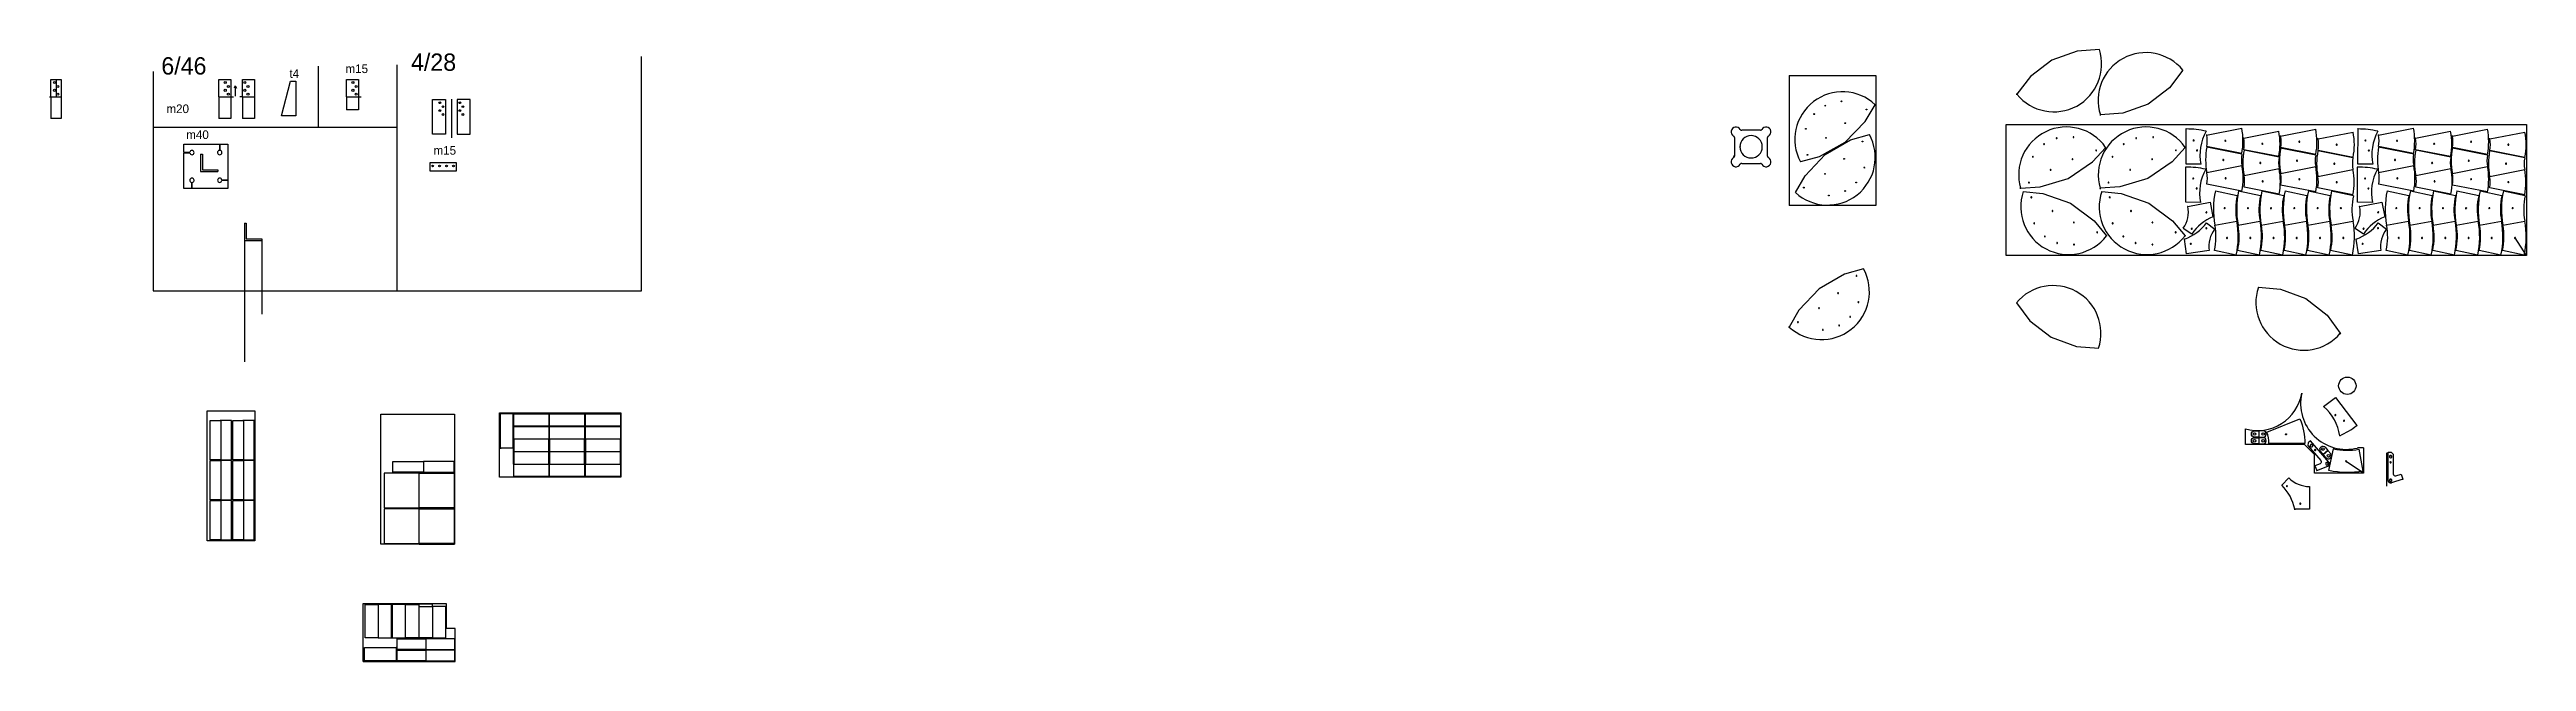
# Model space of a CAD drawing. Extents: x -1078 to 27477, y -5337 to 1725.
import ezdxf

# ---------------------------------------------------------------- set-up
doc = ezdxf.new("R2010")
doc.units = 0
doc.layers.get('0').update_dxf_attribs({"linetype": 'CONTINUOUS'})

msp = doc.modelspace()

# ---------------------------------------------------------------- linework, layer by layer
for p, q in [((22554, 1725), (22297, 1706)), ((118, 1472), (118, -1061)), ((2020, 1534), (2020, 830)), ((2929, -1061), (2929, 1549)), ((5748, -1061), (5748, 1644)), ((22004, 1602), (21758, 1413)), ((22297, 1706), (22004, 1602)), ((23516, 1487), (23360, 1282)), ((-1062, 1379), (-942, 1379)), ((-1062, 1179), (-1062, 1379)), ((-1062, 1179), (-1062, 929)), ((-1002, 1379), (-1002, 1179)), ((-942, 1379), (-942, 929)), ((873, 1379), (1013, 1379)), ((873, 1179), (873, 1379)), ((873, 1179), (873, 929)), ((1013, 1379), (1013, 929)), ((1145, 1379), (1285, 1379)), ((1145, 1179), (1145, 1379)), ((1145, 1179), (1145, 929)), ((1285, 1379), (1285, 929)), ((1595, 961), (1700, 1361)), ((1700, 1361), (1760, 1361)), ((1760, 1361), (1760, 961)), ((2345, 1379), (2485, 1379)), ((2345, 1179), (2345, 1379)), ((2345, 1179), (2345, 1029)), ((2485, 1379), (2485, 1029)), ((3338, 1148), (3488, 1148)), ((3338, 748), (3338, 1148)), ((3488, 1148), (3488, 748)), ((3555, 1151), (3555, 706)), ((3772, 1148), (3622, 1148)), ((3622, 1148), (3622, 748)), ((3772, 748), (3772, 1148)), ((18976, 1426), (19976, 1426)), ((18976, 1426), (18976, -74)), ((19976, 1426), (19976, -74)), ((21602, 1208), (21595, 1209)), ((21600, 1202), (21602, 1208)), ((21758, 1413), (21602, 1208)), ((23360, 1282), (23114, 1093)), ((-942, 929), (-1062, 929)), ((1013, 929), (873, 929)), ((1285, 929), (1145, 929)), ((1760, 961), (1595, 961)), ((2485, 1029), (2345, 1029)), ((19619, 651), (19855, 895)), ((19855, 895), (19968, 1088)), ((22559, 972), (22565, 970)), ((22565, 970), (22562, 964)), ((22822, 989), (22565, 970)), ((23114, 1093), (22822, 989)), ((118, 830), (2929, 830)), ((469, 631), (881, 631)), ((469, 539), (469, 631)), ((881, 631), (881, 561)), ((887, 631), (887, 561)), ((887, 631), (979, 631)), ((979, 631), (979, 219)), ((3488, 748), (3338, 748)), ((3622, 748), (3772, 748)), ((18347, 710), (18347, 494)), ((18418, 605), (18409, 602)), ((18409, 602), (18418, 598)), ((18645, 793), (18430, 793)), ((18729, 494), (18729, 710)), ((19619, 651), (19323, 487)), ((19392, 515), (19686, 683)), ((19686, 683), (19902, 745)), ((21921, 632), (21916, 632)), ((21917, 634), (21921, 632)), ((22065, 701), (22060, 701)), ((22061, 704), (22065, 701)), ((22260, 712), (22255, 711)), ((22256, 714), (22260, 712)), ((22474, 429), (22626, 596)), ((22839, 632), (22834, 632)), ((22835, 634), (22839, 632)), ((22983, 701), (22978, 701)), ((22979, 704), (22983, 701)), ((23178, 712), (23173, 711)), ((23174, 714), (23178, 712)), ((23544, 596), (23392, 429)), ((23554, 808), (23549, 808)), ((23554, 813), (23554, 808)), ((23554, 401), (23554, 808)), ((23640, 675), (23645, 671)), ((23645, 671), (23641, 672)), ((23790, 738), (23784, 738)), ((23790, 738), (24194, 818)), ((23790, 743), (23790, 738)), ((24194, 525), (23790, 605)), ((24197, 518), (23792, 598)), ((24005, 671), (24000, 675)), ((24000, 675), (24002, 671)), ((24217, 702), (24211, 702)), ((24217, 702), (24621, 783)), ((24217, 707), (24217, 702)), ((24432, 636), (24427, 639)), ((24427, 639), (24430, 635)), ((24643, 726), (24637, 726)), ((24643, 726), (25048, 807)), ((24643, 731), (24643, 726)), ((25048, 513), (24643, 594)), ((25047, 507), (24643, 588)), ((24859, 660), (24854, 663)), ((24854, 663), (24856, 660)), ((25074, 693), (25068, 693)), ((25074, 693), (25478, 773)), ((25074, 698), (25074, 693)), ((25289, 626), (25284, 630)), ((25284, 630), (25286, 626)), ((25535, 808), (25530, 808)), ((25534, 401), (25535, 808)), ((25535, 813), (25535, 808)), ((25621, 675), (25625, 671)), ((25625, 671), (25621, 672)), ((25770, 738), (25764, 738)), ((25770, 738), (26175, 818)), ((25770, 743), (25770, 738)), ((26175, 525), (25770, 605)), ((26177, 518), (25773, 598)), ((25985, 671), (25980, 675)), ((25980, 675), (25983, 671)), ((26197, 702), (26191, 702)), ((26197, 702), (26602, 783)), ((26197, 707), (26197, 702)), ((26413, 636), (26408, 639)), ((26408, 639), (26410, 635)), ((26624, 726), (26618, 726)), ((27028, 507), (26623, 588)), ((26624, 726), (27028, 807)), ((26624, 731), (26624, 726)), ((27028, 513), (26624, 594)), ((26839, 660), (26834, 663)), ((26834, 663), (26836, 660)), ((27054, 693), (27048, 693)), ((27054, 693), (27458, 773)), ((27054, 698), (27054, 693)), ((27269, 626), (27264, 630)), ((27264, 630), (27266, 626)), ((469, 539), (539, 539)), ((469, 121), (469, 533)), ((469, 533), (539, 533)), ((664, 516), (664, 316)), ((664, 516), (684, 516)), ((664, 316), (864, 316)), ((684, 516), (684, 336)), ((684, 336), (864, 336)), ((864, 336), (864, 316)), ((3309, 421), (3609, 421)), ((3309, 321), (3309, 421)), ((3609, 321), (3309, 321)), ((3609, 421), (3609, 321)), ((18347, 494), (18334, 496)), ((18335, 490), (18347, 494)), ((18430, 411), (18645, 411)), ((19323, 487), (19107, 428)), ((19160, 269), (19392, 515)), ((21791, 487), (21786, 487)), ((21787, 489), (21791, 487)), ((21996, 336), (21992, 336)), ((21993, 338), (21996, 336)), ((22194, 238), (22474, 429)), ((22249, 457), (22244, 457)), ((22245, 459), (22249, 457)), ((22517, 562), (22521, 560)), ((22521, 560), (22517, 560)), ((22709, 487), (22704, 487)), ((22705, 489), (22709, 487)), ((22914, 336), (22910, 336)), ((22911, 338), (22914, 336)), ((23392, 429), (23112, 238)), ((23167, 457), (23162, 457)), ((23163, 459), (23167, 457)), ((23435, 562), (23439, 560)), ((23439, 560), (23435, 560)), ((23550, 369), (23545, 369)), ((23549, -38), (23550, 369)), ((23550, 374), (23550, 369)), ((23725, 401), (23554, 401)), ((23679, 561), (23684, 557)), ((23684, 557), (23680, 558)), ((23792, 305), (23786, 305)), ((23792, 305), (24197, 385)), ((23982, 451), (23987, 448)), ((23987, 448), (23984, 452)), ((24203, 385), (24197, 385)), ((24622, 489), (24217, 569)), ((24625, 483), (24221, 563)), ((24221, 270), (24626, 350)), ((24410, 416), (24415, 413)), ((24415, 413), (24413, 417)), ((24632, 350), (24626, 350)), ((24643, 294), (24637, 294)), ((24643, 294), (25048, 375)), ((24832, 441), (24837, 438)), ((24837, 438), (24835, 441)), ((25054, 375), (25048, 375)), ((25477, 474), (25072, 554)), ((25072, 261), (25477, 341)), ((25478, 480), (25074, 560)), ((25261, 407), (25266, 404)), ((25266, 404), (25264, 408)), ((25483, 341), (25477, 341)), ((25530, 369), (25525, 369)), ((25530, 374), (25530, 369)), ((25530, -38), (25530, 369)), ((25706, 401), (25534, 401)), ((25660, 561), (25664, 557)), ((25664, 557), (25660, 558)), ((25773, 305), (25767, 305)), ((25773, 305), (26177, 385)), ((25962, 451), (25967, 448)), ((25967, 448), (25965, 452)), ((26183, 385), (26177, 385)), ((26602, 489), (26197, 569)), ((26606, 483), (26201, 563)), ((26201, 270), (26606, 350)), ((26390, 416), (26395, 413)), ((26395, 413), (26393, 417)), ((26612, 350), (26606, 350)), ((26623, 294), (26617, 294)), ((26623, 294), (27028, 375)), ((26812, 441), (26817, 438)), ((26817, 438), (26815, 441)), ((27034, 375), (27028, 375)), ((27457, 474), (27052, 554)), ((27053, 261), (27457, 341)), ((27458, 480), (27054, 560)), ((27242, 407), (27247, 404)), ((27247, 404), (27244, 408)), ((27463, 341), (27457, 341)), ((561, 121), (469, 121)), ((561, 121), (561, 191)), ((567, 121), (567, 191)), ((979, 121), (567, 121)), ((979, 219), (909, 219)), ((979, 213), (909, 213)), ((979, 213), (979, 121)), ((19049, 74), (19160, 269)), ((21645, 125), (21637, 125)), ((21645, 125), (21870, 139)), ((21645, 117), (21645, 125)), ((21676, 87), (21900, 64)), ((21742, 190), (21746, 188)), ((21746, 188), (21742, 187)), ((21768, 19), (21767, 24)), ((21767, 24), (21770, 20)), ((21870, 139), (22194, 238)), ((21900, 64), (22220, -50)), ((22553, 127), (22563, 125)), ((22563, 125), (22561, 115)), ((22788, 139), (22563, 125)), ((22581, 87), (22805, 64)), ((22660, 190), (22664, 188)), ((22664, 188), (22660, 187)), ((22672, 19), (22672, 24)), ((22672, 24), (22675, 20)), ((23112, 238), (22788, 139)), ((22805, 64), (23125, -50)), ((23636, 236), (23640, 232)), ((23640, 232), (23636, 233)), ((23675, 122), (23679, 118)), ((23679, 118), (23676, 119)), ((24197, 92), (23793, 172)), ((24142, 38), (23891, 92)), ((24008, 238), (24003, 242)), ((24003, 242), (24005, 238)), ((24410, 38), (24159, 92)), ((24221, 270), (24215, 270)), ((24626, 57), (24221, 137)), ((24678, 38), (24427, 92)), ((24436, 203), (24431, 207)), ((24431, 207), (24434, 203)), ((25048, 81), (24643, 161)), ((24946, 38), (24695, 92)), ((24858, 228), (24853, 231)), ((24853, 231), (24856, 227)), ((25214, 38), (24963, 92)), ((25072, 261), (25066, 261)), ((25477, 48), (25072, 128)), ((25482, 38), (25231, 92)), ((25288, 194), (25283, 198)), ((25283, 198), (25285, 194)), ((25616, 236), (25620, 232)), ((25620, 232), (25616, 233)), ((25655, 122), (25659, 118)), ((25659, 118), (25656, 119)), ((26177, 92), (25773, 172)), ((26122, 38), (25871, 92)), ((25988, 238), (25983, 242)), ((25983, 242), (25985, 238)), ((26390, 38), (26139, 92)), ((26201, 270), (26195, 270)), ((26606, 57), (26201, 137)), ((26658, 38), (26407, 92)), ((26417, 203), (26412, 207)), ((26412, 207), (26414, 203)), ((27028, 81), (26623, 161)), ((26926, 38), (26675, 92)), ((26839, 228), (26834, 231)), ((26834, 231), (26836, 227)), ((27194, 38), (26943, 92)), ((27053, 261), (27047, 261)), ((27457, 48), (27053, 128)), ((27462, 38), (27211, 92)), ((27268, 194), (27263, 198)), ((27263, 198), (27265, 194)), ((1170, -278), (1170, -478)), ((1170, -278), (1190, -278)), ((1190, -278), (1190, -458)), ((19976, -74), (18976, -74)), ((21800, -281), (21800, -277)), ((21800, -277), (21802, -280)), ((22012, -139), (22011, -135)), ((22011, -135), (22014, -139)), ((22220, -50), (22492, -252)), ((22259, -271), (22258, -266)), ((22258, -266), (22261, -270)), ((22492, -252), (22636, -425)), ((22705, -281), (22705, -277)), ((22705, -277), (22707, -280)), ((22917, -139), (22916, -135)), ((22916, -135), (22919, -139)), ((23125, -50), (23397, -252)), ((23163, -271), (23163, -266)), ((23163, -266), (23166, -270)), ((23397, -252), (23541, -425)), ((23721, -39), (23549, -38)), ((23573, -86), (23568, -87)), ((23572, -81), (23573, -86)), ((23573, -86), (23831, -37)), ((23788, -154), (23785, -159)), ((23785, -159), (23785, -155)), ((23789, -276), (23883, -347)), ((23831, -37), (23863, -205)), ((23884, -301), (24137, -254)), ((23997, -106), (24002, -103)), ((24002, -103), (23999, -106)), ((24142, -254), (24137, -254)), ((24152, -301), (24405, -254)), ((24265, -106), (24270, -103)), ((24270, -103), (24267, -106)), ((24410, -254), (24405, -254)), ((24420, -301), (24673, -254)), ((24533, -106), (24538, -103)), ((24538, -103), (24535, -106)), ((24678, -254), (24673, -254)), ((24688, -301), (24941, -254)), ((24801, -106), (24806, -103)), ((24806, -103), (24803, -106)), ((24946, -254), (24941, -254)), ((24956, -301), (25209, -254)), ((25069, -106), (25074, -103)), ((25074, -103), (25071, -106)), ((25214, -254), (25209, -254)), ((25224, -301), (25477, -254)), ((25337, -106), (25342, -103)), ((25342, -103), (25339, -106)), ((25482, -254), (25477, -254)), ((25701, -39), (25530, -38)), ((25553, -86), (25548, -87)), ((25552, -81), (25553, -86)), ((25553, -86), (25811, -37)), ((25768, -154), (25765, -159)), ((25765, -159), (25765, -155)), ((25769, -276), (25863, -347)), ((25811, -37), (25843, -205)), ((25864, -301), (26118, -254)), ((25977, -106), (25982, -103)), ((25982, -103), (25980, -106)), ((26123, -254), (26118, -254)), ((26132, -301), (26386, -254)), ((26245, -106), (26250, -103)), ((26250, -103), (26248, -106)), ((26391, -254), (26386, -254)), ((26400, -301), (26654, -254)), ((26513, -106), (26518, -103)), ((26518, -103), (26516, -106)), ((26659, -254), (26654, -254)), ((26668, -301), (26922, -254)), ((26781, -106), (26786, -103)), ((26786, -103), (26784, -106)), ((26927, -254), (26922, -254)), ((26936, -301), (27190, -254)), ((27049, -106), (27054, -103)), ((27054, -103), (27052, -106)), ((27195, -254), (27190, -254)), ((27204, -301), (27458, -254)), ((27317, -106), (27322, -103)), ((27322, -103), (27320, -106)), ((27463, -254), (27458, -254)), ((1170, -478), (1370, -478)), ((1170, -478), (1170, -1878)), ((1190, -458), (1370, -458)), ((1370, -458), (1370, -478)), ((1370, -478), (1370, -1328)), ((21924, -432), (21923, -428)), ((21923, -428), (21926, -431)), ((22065, -507), (22064, -503)), ((22064, -503), (22067, -507)), ((22259, -526), (22259, -521)), ((22259, -521), (22261, -525)), ((22527, -384), (22526, -381)), ((22526, -381), (22529, -384)), ((22636, -425), (22645, -421)), ((22640, -434), (22636, -425)), ((22829, -432), (22828, -428)), ((22828, -428), (22831, -431)), ((22970, -507), (22969, -503)), ((22969, -503), (22972, -507)), ((23163, -526), (23163, -521)), ((23163, -521), (23166, -525)), ((23431, -384), (23431, -381)), ((23431, -381), (23434, -384)), ((23618, -404), (23521, -339)), ((23535, -463), (23530, -464)), ((23534, -458), (23535, -463)), ((23558, -632), (23535, -463)), ((23541, -425), (23550, -421)), ((23545, -434), (23541, -425)), ((23607, -518), (23611, -513)), ((23611, -513), (23610, -517)), ((23619, -343), (23615, -348)), ((23615, -348), (23616, -345)), ((23786, -337), (23789, -332)), ((23789, -332), (23789, -336)), ((23884, -301), (23879, -301)), ((24020, -452), (24022, -448)), ((24025, -449), (24020, -452)), ((24152, -301), (24147, -301)), ((24288, -452), (24290, -448)), ((24293, -449), (24288, -452)), ((24420, -301), (24415, -301)), ((24556, -452), (24558, -448)), ((24561, -449), (24556, -452)), ((24688, -301), (24683, -301)), ((24824, -452), (24826, -448)), ((24829, -449), (24824, -452)), ((24956, -301), (24951, -301)), ((25092, -452), (25094, -448)), ((25097, -449), (25092, -452)), ((25224, -301), (25219, -301)), ((25360, -452), (25362, -448)), ((25365, -449), (25360, -452)), ((25598, -404), (25501, -339)), ((25515, -463), (25510, -464)), ((25514, -458), (25515, -463)), ((25539, -632), (25515, -463)), ((25587, -518), (25591, -513)), ((25591, -513), (25590, -517)), ((25599, -343), (25595, -348)), ((25595, -348), (25596, -345)), ((25766, -337), (25769, -332)), ((25769, -332), (25769, -336)), ((25864, -301), (25859, -301)), ((26000, -452), (26003, -448)), ((26005, -449), (26000, -452)), ((26132, -301), (26127, -301)), ((26268, -452), (26271, -448)), ((26273, -449), (26268, -452)), ((26400, -301), (26395, -301)), ((26536, -452), (26539, -448)), ((26541, -449), (26536, -452)), ((26668, -301), (26663, -301)), ((26804, -452), (26807, -448)), ((26809, -449), (26804, -452)), ((26936, -301), (26931, -301)), ((27072, -452), (27075, -448)), ((27077, -449), (27072, -452)), ((27204, -301), (27199, -301)), ((27340, -452), (27343, -448)), ((27345, -449), (27340, -452)), ((27477, -651), (27345, -449)), ((19833, -805), (19617, -867)), ((23818, -596), (23558, -632)), ((24131, -647), (23879, -593)), ((24399, -647), (24147, -593)), ((24667, -647), (24415, -593)), ((24935, -647), (24683, -593)), ((25203, -647), (24951, -593)), ((25471, -647), (25219, -593)), ((25799, -596), (25539, -632)), ((26111, -647), (25860, -593)), ((26379, -647), (26128, -593)), ((26647, -647), (26396, -593)), ((26915, -647), (26664, -593)), ((27183, -647), (26932, -593)), ((27451, -647), (27200, -593)), ((118, -1061), (2929, -1061)), ((2929, -1061), (5748, -1061)), ((19322, -1035), (19090, -1282)), ((19617, -867), (19322, -1035)), ((19536, -1087), (19541, -1086)), ((19536, -1087), (19540, -1088)), ((19749, -888), (19753, -886)), ((19749, -888), (19752, -889)), ((24386, -1019), (24643, -1042)), ((24643, -1042), (24934, -1150)), ((19090, -1282), (18978, -1478)), ((19073, -1420), (19077, -1419)), ((19073, -1420), (19077, -1421)), ((19316, -1260), (19321, -1259)), ((19316, -1260), (19320, -1261)), ((19675, -1360), (19679, -1359)), ((19675, -1360), (19679, -1361)), ((19770, -1189), (19774, -1188)), ((19770, -1189), (19774, -1191)), ((21597, -1198), (21752, -1405)), ((21752, -1405), (21997, -1595)), ((24934, -1150), (25178, -1342)), ((25178, -1342), (25331, -1550)), ((18978, -1478), (18968, -1478)), ((18978, -1478), (18978, -1488)), ((19361, -1511), (19365, -1510)), ((19361, -1511), (19365, -1513)), ((19549, -1459), (19553, -1457)), ((19549, -1459), (19553, -1460)), ((21997, -1595), (22289, -1701)), ((22289, -1701), (22546, -1721)), ((25331, -1550), (25338, -1549)), ((25337, -1558), (25331, -1550)), ((773, -3008), (773, -2555)), ((773, -2555), (896, -2555)), ((896, -2555), (896, -2550)), ((1019, -2555), (896, -2555)), ((896, -2555), (896, -3008)), ((1019, -3008), (1019, -2555)), ((1034, -3008), (1034, -2555)), ((1034, -2555), (1157, -2555)), ((1157, -2555), (1157, -2550)), ((1280, -2555), (1157, -2555)), ((1157, -2555), (1157, -3008)), ((1280, -3008), (1280, -2555)), ((4110, -2468), (5510, -2468)), ((4110, -3208), (4110, -2468)), ((4121, -2877), (4121, -2474)), ((4121, -2474), (4264, -2474)), ((4264, -2474), (4264, -2877)), ((4274, -2479), (4269, -2479)), ((4274, -2474), (4274, -2479)), ((4274, -2479), (4677, -2479)), ((4274, -2622), (4274, -2479)), ((4677, -2479), (4677, -2622)), ((4687, -2479), (4682, -2479)), ((4687, -2474), (4687, -2479)), ((4687, -2479), (5090, -2479)), ((4687, -2622), (4687, -2479)), ((5090, -2479), (5090, -2622)), ((5100, -2479), (5095, -2479)), ((5100, -2474), (5100, -2479)), ((5100, -2479), (5503, -2479)), ((5100, -2622), (5100, -2479)), ((5503, -2479), (5503, -2622)), ((5510, -2468), (5510, -3208)), ((25138, -2395), (25274, -2290)), ((25267, -2493), (25270, -2492)), ((25273, -2494), (25267, -2493)), ((25274, -2290), (25523, -2613)), ((25367, -2560), (25371, -2558)), ((25373, -2560), (25367, -2560)), ((4269, -3061), (4269, -2770)), ((4269, -2770), (4274, -2770)), ((4677, -2622), (4274, -2622)), ((4274, -2770), (4274, -2627)), ((4274, -2627), (4677, -2627)), ((4274, -2770), (4274, -2913)), ((4677, -2770), (4274, -2770)), ((4677, -2627), (4677, -2770)), ((4677, -2913), (4677, -2770)), ((4677, -2770), (4682, -2770)), ((4682, -2770), (4687, -2770)), ((5090, -2622), (4687, -2622)), ((4687, -2770), (4687, -2627)), ((4687, -2627), (5090, -2627)), ((4687, -2770), (4687, -2913)), ((5090, -2770), (4687, -2770)), ((5090, -2627), (5090, -2770)), ((5090, -2913), (5090, -2770)), ((5090, -2770), (5095, -2770)), ((5095, -2770), (5100, -2770)), ((5503, -2622), (5100, -2622)), ((5100, -2770), (5100, -2627)), ((5100, -2627), (5503, -2627)), ((5100, -2770), (5100, -2913)), ((5503, -2770), (5100, -2770)), ((5503, -2627), (5503, -2770)), ((5503, -2913), (5503, -2770)), ((5503, -2770), (5508, -2770)), ((24237, -2832), (24237, -2652)), ((24917, -2832), (24237, -2832)), ((24392, -2677), (24392, -2747)), ((24392, -2755), (24392, -2825)), ((25033, -2948), (24917, -2832)), ((25179, -2838), (25179, -2838)), ((25523, -2613), (25527, -2610)), ((25526, -2617), (25523, -2613)), ((896, -3008), (773, -3008)), ((773, -3471), (773, -3018)), ((773, -3018), (896, -3018)), ((896, -3013), (896, -3008)), ((896, -3008), (1019, -3008)), ((896, -3018), (896, -3013)), ((1019, -3018), (896, -3018)), ((896, -3018), (896, -3471)), ((1019, -3471), (1019, -3018)), ((1157, -3008), (1034, -3008)), ((1034, -3471), (1034, -3018)), ((1034, -3018), (1157, -3018)), ((1157, -3013), (1157, -3008)), ((1157, -3008), (1280, -3008)), ((1157, -3018), (1157, -3013)), ((1280, -3018), (1157, -3018)), ((1157, -3018), (1157, -3471)), ((1280, -3471), (1280, -3018)), ((2881, -3152), (2881, -3030)), ((2881, -3030), (3234, -3030)), ((3234, -3030), (3234, -3025)), ((3234, -3030), (3234, -3152)), ((3586, -3030), (3234, -3030)), ((3586, -3152), (3586, -3030)), ((4116, -2877), (4121, -2877)), ((4264, -2877), (4121, -2877)), ((4121, -2877), (4121, -2882)), ((4274, -3061), (4269, -3061)), ((4274, -2913), (4677, -2913)), ((4677, -2918), (4274, -2918)), ((4274, -2918), (4274, -3061)), ((4274, -3203), (4274, -3061)), ((4274, -3061), (4677, -3061)), ((4677, -3061), (4677, -2918)), ((4682, -3061), (4677, -3061)), ((4677, -3061), (4677, -3203)), ((4687, -3061), (4682, -3061)), ((4687, -2913), (5090, -2913)), ((5090, -2918), (4687, -2918)), ((4687, -2918), (4687, -3061)), ((4687, -3203), (4687, -3061)), ((4687, -3061), (5090, -3061)), ((5090, -3061), (5090, -2918)), ((5095, -3061), (5090, -3061)), ((5090, -3061), (5090, -3203)), ((5100, -3061), (5095, -3061)), ((5100, -2913), (5503, -2913)), ((5503, -2918), (5100, -2918)), ((5100, -2918), (5100, -3061)), ((5100, -3203), (5100, -3061)), ((5100, -3061), (5503, -3061)), ((5503, -3061), (5503, -2918)), ((5508, -3061), (5503, -3061)), ((5503, -3061), (5503, -3203)), ((5510, -3208), (5508, -3061)), ((25033, -3163), (25033, -2948)), ((25135, -2947), (25189, -2903)), ((25598, -2873), (25528, -2873)), ((25598, -2873), (25598, -3163)), ((25865, -2931), (25865, -3312)), ((25881, -3247), (25881, -2923)), ((25881, -2923), (25919, -2923)), ((25906, -2959), (25905, -2968)), ((25913, -2966), (25906, -2959)), ((25908, -3031), (25908, -3031)), ((25913, -3034), (25908, -3031)), ((25908, -3031), (25908, -3036)), ((25919, -2923), (25941, -2946)), ((25941, -2946), (25941, -3173)), ((3184, -3162), (2781, -3162)), ((2781, -3162), (2781, -3565)), ((3234, -3152), (2881, -3152)), ((3184, -3162), (3184, -3157)), ((3184, -3157), (3234, -3157)), ((3184, -3565), (3184, -3162)), ((3184, -3162), (3586, -3162)), ((3234, -3152), (3586, -3152)), ((3234, -3152), (3234, -3157)), ((3586, -3162), (3586, -3565)), ((5510, -3208), (4110, -3208)), ((4677, -3203), (4274, -3203)), ((5090, -3203), (4687, -3203)), ((5503, -3203), (5100, -3203)), ((24655, -3302), (24738, -3219)), ((24715, -3314), (24711, -3310)), ((24711, -3310), (24714, -3311)), ((24976, -3318), (24976, -3581)), ((25598, -3163), (25033, -3163)), ((25906, -3233), (25904, -3243)), ((25913, -3239), (25906, -3233)), ((26050, -3232), (25920, -3275)), ((25971, -3195), (26031, -3175)), ((26031, -3175), (26050, -3232)), ((26050, -3232), (26057, -3230)), ((26052, -3239), (26050, -3232)), ((896, -3471), (773, -3471)), ((773, -3934), (773, -3481)), ((773, -3481), (896, -3481)), ((896, -3476), (896, -3471)), ((896, -3471), (1019, -3471)), ((896, -3481), (896, -3476)), ((1019, -3481), (896, -3481)), ((896, -3481), (896, -3934)), ((1019, -3934), (1019, -3481)), ((1157, -3471), (1034, -3471)), ((1034, -3934), (1034, -3481)), ((1034, -3481), (1157, -3481)), ((1157, -3476), (1157, -3471)), ((1157, -3471), (1280, -3471)), ((1157, -3481), (1157, -3476)), ((1280, -3481), (1157, -3481)), ((1157, -3481), (1157, -3934)), ((1280, -3934), (1280, -3481)), ((2781, -3565), (3184, -3565)), ((3184, -3575), (2781, -3575)), ((2781, -3575), (2781, -3977)), ((3586, -3565), (3184, -3565)), ((3184, -3565), (3184, -3570)), ((3184, -3575), (3184, -3570)), ((3184, -3977), (3184, -3575)), ((3184, -3575), (3586, -3575)), ((3586, -3575), (3586, -3977)), ((24800, -3580), (24805, -3580)), ((24976, -3581), (24805, -3580)), ((24805, -3580), (24805, -3585)), ((24869, -3516), (24865, -3512)), ((24865, -3512), (24869, -3513)), ((896, -3934), (773, -3934)), ((896, -3939), (896, -3934)), ((896, -3934), (1019, -3934)), ((1157, -3934), (1034, -3934)), ((1157, -3939), (1157, -3934)), ((1157, -3934), (1280, -3934)), ((1289, -3944), (1157, -3939)), ((2781, -3977), (3184, -3977)), ((3586, -3977), (3184, -3977)), ((3184, -3977), (3184, -3982)), ((3184, -3982), (3590, -3984)), ((2560, -5064), (2560, -4681)), ((2560, -4681), (2712, -4681)), ((2712, -4681), (2712, -4676)), ((2865, -4681), (2712, -4681)), ((2712, -4681), (2712, -5064)), ((2865, -5064), (2865, -4681)), ((3026, -4681), (2873, -4681)), ((2873, -4681), (2873, -5064)), ((3337, -4676), (3026, -4676)), ((3026, -4676), (3026, -4681)), ((3026, -4681), (3179, -4681)), ((3026, -5064), (3026, -4681)), ((3179, -4681), (3179, -5064)), ((3185, -5064), (3185, -4701)), ((3185, -4701), (3337, -4701)), ((3337, -4696), (3337, -4676)), ((3337, -4701), (3337, -4696)), ((3490, -4701), (3337, -4701)), ((3337, -4701), (3337, -5064)), ((3490, -5064), (3490, -4701)), ((2712, -5064), (2560, -5064)), ((2712, -5069), (2712, -5064)), ((2712, -5064), (2865, -5064)), ((3026, -5069), (2712, -5069)), ((2873, -5064), (3026, -5064)), ((2928, -5198), (2928, -5076)), ((2928, -5076), (3261, -5076)), ((3179, -5064), (3026, -5064)), ((3026, -5064), (3026, -5069)), ((3337, -5064), (3185, -5064)), ((3261, -5071), (3337, -5069)), ((3261, -5076), (3261, -5071)), ((3593, -5076), (3261, -5076)), ((3261, -5076), (3261, -5198)), ((3337, -5069), (3337, -5064)), ((3337, -5064), (3490, -5064)), ((3593, -5198), (3593, -5076)), ((2555, -5330), (2555, -5177)), ((2555, -5177), (2918, -5177)), ((2918, -5330), (2555, -5330)), ((2918, -5177), (2918, -5172)), ((2923, -5177), (2918, -5177)), ((2918, -5177), (2918, -5330)), ((3261, -5198), (2928, -5198)), ((2928, -5331), (2928, -5208)), ((2928, -5208), (3261, -5208)), ((3261, -5331), (2928, -5331)), ((3261, -5203), (3261, -5198)), ((3261, -5198), (3593, -5198)), ((3261, -5208), (3261, -5203)), ((3593, -5208), (3261, -5208)), ((3261, -5208), (3261, -5331)), ((3261, -5336), (3261, -5331)), ((3261, -5331), (3593, -5331)), ((3599, -5337), (3261, -5336)), ((3593, -5331), (3593, -5208))]:
    msp.add_line(p, q)
at = {"color": 5}
for p, q in [((-1078, 1179), (-1062, 1179)), ((21477, -651), (21477, 859)), ((21477, 859), (27477, 859)), ((27477, 859), (27477, -651)), ((27477, -651), (21477, -651))]:
    msp.add_line(p, q, dxfattribs=at)
at = {"color": 1}
for p, q in [((-1062, 1179), (-942, 1179)), ((873, 1179), (1013, 1179)), ((1013, 1179), (1042, 1179)), ((1064, 1305), (1052, 1280)), ((1064, 1305), (1064, 1187)), ((1064, 1305), (1078, 1278)), ((1145, 1179), (1116, 1179)), ((1145, 1179), (1285, 1179)), ((2345, 1179), (2485, 1179)), ((2485, 1179), (2514, 1179)), ((739, -2444), (1289, -2444)), ((739, -3944), (739, -2444)), ((1289, -2444), (1289, -3944)), ((2740, -2484), (3590, -2484)), ((2740, -3984), (2740, -2484)), ((3590, -2484), (3590, -3984)), ((1289, -3944), (739, -3944)), ((3590, -3984), (2740, -3984))]:
    msp.add_line(p, q, dxfattribs=at)
at = {"color": 2}
for p, q in [((2539, -5337), (2539, -4667)), ((2539, -4667), (3494, -4667)), ((3494, -4667), (3496, -4957)), ((3599, -4957), (3496, -4957)), ((3599, -5337), (3599, -4957)), ((2539, -5337), (3599, -5337))]:
    msp.add_line(p, q, dxfattribs=at)
for points in [[(24482, -2687), (24483, -2691), (24865, -2535, -0.099303), (24921, -2823), (24508, -2822, 0.100307), (24483, -2691), (24477, -2693)], [(24392, -2828), (24392, -2825), (24442, -2825, 1), (24442, -2755), (24392, -2755), (24392, -2825), (24341, -2825, -1), (24341, -2755), (24392, -2755), (24392, -2750), (24392, -2747), (24442, -2747, 1), (24442, -2677), (24392, -2677), (24392, -2747), (24341, -2747, -1), (24341, -2677), (24392, -2677), (24392, -2672)], [(24344, -2705), (24341, -2697, -1), (24341, -2727, -1), (24341, -2697), (24339, -2705)], [(24344, -2783), (24341, -2775, -1), (24341, -2805, -1), (24341, -2775), (24339, -2783)], [(24445, -2705), (24442, -2697, -1), (24442, -2727, -1), (24442, -2697), (24440, -2705)], [(24445, -2783), (24442, -2775, -1), (24442, -2805, -1), (24442, -2775), (24440, -2783)], [(24707, -2715), (24701, -2713, -1), (24712, -2718, -1), (24701, -2713), (24704, -2716)], [(25063, -3140), (25061, -3134), (25188, -3083, 0.512541), (25200, -3035), (24989, -2789), (24960, -2813), (24958, -2846), (25106, -3018, -0.512541), (25097, -3055), (25038, -3078), (25061, -3134), (25054, -3137)], [(24992, -2842), (24993, -2832, 1), (25004, -2860, 1), (24993, -2832), (25000, -2839)], [(25131, -2950), (25135, -2947), (25167, -2986, 1), (25221, -2942), (25189, -2903), (25135, -2947), (25104, -2908, -1), (25158, -2864), (25189, -2903), (25192, -2901)], [(25037, -2895), (25038, -2889, 1), (25044, -2903, 1), (25038, -2889), (25042, -2893)], [(25124, -2888), (25119, -2895, -1), (25142, -2876, -1), (25119, -2895), (25127, -2892)], [(25170, -3050), (25171, -3041, 1), (25182, -3069, 1), (25171, -3041), (25179, -3047)], [(25187, -2966), (25183, -2973, -1), (25206, -2954, -1), (25183, -2973), (25191, -2970)], [(25254, -2875), (25254, -2882, 0.099306), (25546, -2887), (25592, -3140, -0.099097), (25200, -3134), (25254, -2882), (25247, -2882)], [(25598, -3163), (25398, -3028), (25395, -3023, 1), (25401, -3033, 1), (25395, -3023), (25398, -3025)]]:
    msp.add_lwpolyline(points, format="xyb")
for centre, radius in [((-1020, 1344), 12), ((-1020, 1254), 12), ((-984, 1299), 12), ((-984, 1209), 12), ((948, 1344), 12), ((948, 1254), 12), ((984, 1299), 12), ((984, 1209), 12), ((1174, 1344), 12), ((1174, 1254), 12), ((1210, 1299), 12), ((1210, 1209), 12), ((2420, 1344), 12), ((2420, 1254), 12), ((2456, 1299), 12), ((2456, 1209), 12), ((3422, 1110), 10), ((3422, 1020), 10), ((3458, 1065), 10), ((3458, 975), 10), ((3652, 1110), 10), ((3652, 1020), 10), ((3688, 1065), 10), ((3688, 975), 10), ((19267, 980), 5), ((19394, 1077), 5), ((19582, 1127), 5), ((19624, 875), 5), ((19869, 1032), 5), ((19170, 810), 5), ((19402, 705), 5), ((19823, 663), 5), ((3339, 381), 10), ((3419, 381), 10), ((3499, 381), 10), ((3579, 381), 10), ((19187, 509), 5), ((19390, 291), 5), ((19610, 464), 5), ((19844, 362), 5), ((19147, 131), 5), ((19435, 40), 5), ((19623, 92), 5), ((19749, 191), 5), ((25412, -2155), 100)]:
    msp.add_circle(centre, radius)
for centre, radius, start, end in [((22029, 1557), 551, 219.3072, 17.7212), ((23090, 1138), 551, 39.3072, 197.7212), ((19592, 687), 550, 46.8599, 208.0883), ((18364, 775), 56, 29.2241, 240.7759), ((18328, 710), 19, 0, 60.7759), ((18538, 602), 129, 0, 180), ((18538, 602), 129, 180, 0), ((18430, 812), 19, 209.2241, 270), ((18645, 812), 19, 270, 330.7759), ((18711, 775), 56, 299.2241, 150.7759), ((18748, 710), 19, 119.2241, 180), ((19420, 480), 550, 227.5939, 28.8223), ((22174, 280), 551, 34.916, 196.3435), ((21916, 633), 5, 347.4217, 167.4217), ((21916, 633), 5, 167.4217, 347.4217), ((22060, 702), 5, 347.4217, 167.4217), ((22060, 702), 5, 167.4217, 347.4217), ((22255, 713), 5, 347.4217, 167.4217), ((22255, 713), 5, 167.4217, 347.4217), ((23092, 280), 551, 34.916, 196.3435), ((22834, 633), 5, 347.4217, 167.4217), ((22834, 633), 5, 167.4217, 347.4217), ((22978, 702), 5, 347.4217, 167.4217), ((22978, 702), 5, 167.4217, 347.4217), ((23173, 713), 5, 347.4217, 167.4217), ((23173, 713), 5, 167.4217, 347.4217), ((23555, -193), 1001, 76.7733, 90.0091), ((23640, 675), 6, 134.9404, 314.9404), ((23640, 675), 6, 314.9404, 134.9404), ((24262, 513), 549, 150.7364, 191.8556), ((24524, 452), 746, 168.6804, 191.3646), ((23463, 671), 334, 348.5665, 11.4785), ((24005, 671), 6, 146.2725, 326.2725), ((24005, 671), 6, 326.2725, 146.2725), ((23463, 671), 746, 348.6804, 11.3646), ((23890, 635), 334, 348.5665, 11.4785), ((24432, 636), 6, 146.2725, 326.2725), ((24432, 636), 6, 326.2725, 146.2725), ((23890, 635), 746, 348.6804, 11.3646), ((25375, 441), 746, 168.6804, 191.3646), ((24316, 660), 334, 348.5665, 11.4785), ((24859, 660), 6, 146.2725, 326.2725), ((24859, 660), 6, 326.2725, 146.2725), ((24316, 660), 746, 348.6804, 11.3646), ((24747, 626), 334, 348.5665, 11.4785), ((25289, 626), 6, 146.2725, 326.2725), ((25289, 626), 6, 326.2725, 146.2725), ((24747, 626), 746, 348.6804, 11.3646), ((25535, -193), 1001, 76.7733, 90.0091), ((25621, 675), 6, 134.9404, 314.9404), ((25621, 675), 6, 314.9404, 134.9404), ((26243, 513), 549, 150.7364, 191.8556), ((26504, 452), 746, 168.6804, 191.3646), ((25443, 671), 334, 348.5665, 11.4785), ((25985, 671), 6, 146.2725, 326.2725), ((25985, 671), 6, 326.2725, 146.2725), ((25443, 671), 746, 348.6804, 11.3646), ((25870, 635), 334, 348.5665, 11.4785), ((26413, 636), 6, 146.2725, 326.2725), ((26413, 636), 6, 326.2725, 146.2725), ((25870, 635), 746, 348.6804, 11.3646), ((27355, 441), 746, 168.6804, 191.3646), ((26296, 660), 334, 348.5665, 11.4785), ((26839, 660), 6, 146.2725, 326.2725), ((26839, 660), 6, 326.2725, 146.2725), ((26296, 660), 746, 348.6804, 11.3646), ((26727, 626), 334, 348.5665, 11.4785), ((27269, 626), 6, 146.2725, 326.2725), ((27269, 626), 6, 326.2725, 146.2725), ((26727, 626), 746, 348.6804, 11.3646), ((564, 536), 25, 186.8921, 173.1079), ((884, 536), 25, 96.8921, 83.1079), ((18364, 428), 56, 119.2241, 330.7759), ((18328, 494), 19, 299.2241, 360), ((18430, 392), 19, 90, 150.7759), ((18645, 392), 19, 29.2241, 90), ((18711, 428), 56, 209.2241, 60.7759), ((18748, 494), 19, 180, 240.7759), ((21786, 488), 5, 347.4217, 167.4217), ((21786, 488), 5, 167.4217, 347.4217), ((21991, 337), 5, 347.4217, 167.4217), ((21991, 337), 5, 167.4217, 347.4217), ((22244, 458), 5, 347.4217, 167.4217), ((22244, 458), 5, 167.4217, 347.4217), ((22516, 561), 5, 347.4217, 167.4217), ((22516, 561), 5, 167.4217, 347.4217), ((22704, 488), 5, 347.4217, 167.4217), ((22704, 488), 5, 167.4217, 347.4217), ((22909, 337), 5, 347.4217, 167.4217), ((22909, 337), 5, 167.4217, 347.4217), ((23162, 458), 5, 347.4217, 167.4217), ((23162, 458), 5, 167.4217, 347.4217), ((23434, 561), 5, 347.4217, 167.4217), ((23434, 561), 5, 167.4217, 347.4217), ((23550, -632), 1001, 76.7733, 90.0091), ((23679, 561), 6, 134.9404, 314.9404), ((23679, 561), 6, 314.9404, 134.9404), ((24258, 74), 549, 150.7364, 191.8556), ((23465, 238), 334, 348.5665, 11.4785), ((23982, 451), 6, 146.2725, 326.2725), ((23982, 451), 6, 326.2725, 146.2725), ((24524, 452), 334, 168.5665, 191.4785), ((23465, 238), 746, 348.6804, 11.3646), ((24953, 417), 746, 168.6804, 191.3646), ((24410, 416), 6, 146.2725, 326.2725), ((24410, 416), 6, 326.2725, 146.2725), ((24953, 417), 334, 168.5665, 191.4785), ((23894, 203), 746, 348.6804, 11.3646), ((24316, 228), 334, 348.5665, 11.4785), ((24832, 441), 6, 146.2725, 326.2725), ((24832, 441), 6, 326.2725, 146.2725), ((25375, 441), 334, 168.5665, 191.4785), ((24316, 228), 746, 348.6804, 11.3646), ((25804, 408), 746, 168.6804, 191.3646), ((25261, 407), 6, 146.2725, 326.2725), ((25261, 407), 6, 326.2725, 146.2725), ((25804, 408), 334, 168.5665, 191.4785), ((24745, 194), 746, 348.6804, 11.3646), ((25530, -632), 1001, 76.7733, 90.0091), ((25660, 561), 6, 134.9404, 314.9404), ((25660, 561), 6, 314.9404, 134.9404), ((26238, 74), 549, 150.7364, 191.8556), ((25446, 238), 334, 348.5665, 11.4785), ((25962, 451), 6, 146.2725, 326.2725), ((25962, 451), 6, 326.2725, 146.2725), ((26504, 452), 334, 168.5665, 191.4785), ((25446, 238), 746, 348.6804, 11.3646), ((26933, 417), 746, 168.6804, 191.3646), ((26390, 416), 6, 146.2725, 326.2725), ((26390, 416), 6, 326.2725, 146.2725), ((26933, 417), 334, 168.5665, 191.4785), ((25874, 203), 746, 348.6804, 11.3646), ((26296, 228), 334, 348.5665, 11.4785), ((26812, 441), 6, 146.2725, 326.2725), ((26812, 441), 6, 326.2725, 146.2725), ((27355, 441), 334, 168.5665, 191.4785), ((26296, 228), 746, 348.6804, 11.3646), ((27784, 408), 746, 168.6804, 191.3646), ((27242, 407), 6, 146.2725, 326.2725), ((27242, 407), 6, 326.2725, 146.2725), ((27784, 408), 334, 168.5665, 191.4785), ((26725, 194), 746, 348.6804, 11.3646), ((564, 216), 25, 276.8921, 263.1079), ((884, 216), 25, 6.8921, 353.1079), ((22198, -90), 551, 161.232, 322.6595), ((21741, 189), 5, 347.4217, 167.4217), ((21741, 189), 5, 167.4217, 347.4217), ((21769, 19), 5, 113.7377, 293.7377), ((21769, 19), 5, 293.7377, 113.7377), ((23103, -90), 551, 161.232, 322.6595), ((22659, 189), 5, 347.4217, 167.4217), ((22659, 189), 5, 167.4217, 347.4217), ((22674, 19), 5, 113.7377, 293.7377), ((22674, 19), 5, 293.7377, 113.7377), ((23636, 236), 6, 134.9404, 314.9404), ((23636, 236), 6, 314.9404, 134.9404), ((23675, 122), 6, 134.9404, 314.9404), ((23675, 122), 6, 314.9404, 134.9404), ((24869, -120), 1001, 167.7536, 190.391), ((24008, 238), 6, 146.2725, 326.2725), ((24008, 238), 6, 326.2725, 146.2725), ((24869, -120), 744, 167.7299, 190.4147), ((25137, -120), 1001, 167.7536, 190.391), ((23894, 203), 334, 348.5665, 11.4785), ((25137, -120), 744, 167.7299, 190.4147), ((25405, -120), 1001, 167.7536, 190.391), ((24436, 203), 6, 146.2725, 326.2725), ((24436, 203), 6, 326.2725, 146.2725), ((25405, -120), 744, 167.7299, 190.4147), ((25673, -120), 1001, 167.7536, 190.391), ((24858, 228), 6, 146.2725, 326.2725), ((24858, 228), 6, 326.2725, 146.2725), ((25673, -120), 744, 167.7299, 190.4147), ((25941, -120), 1001, 167.7536, 190.391), ((24745, 194), 334, 348.5665, 11.4785), ((25941, -120), 744, 167.7299, 190.4147), ((26209, -120), 1001, 167.7536, 190.391), ((25288, 194), 6, 146.2725, 326.2725), ((25288, 194), 6, 326.2725, 146.2725), ((26209, -120), 744, 167.7299, 190.4147), ((25616, 236), 6, 134.9404, 314.9404), ((25616, 236), 6, 314.9404, 134.9404), ((25655, 122), 6, 134.9404, 314.9404), ((25655, 122), 6, 314.9404, 134.9404), ((26849, -120), 1001, 167.7536, 190.391), ((25988, 238), 6, 146.2725, 326.2725), ((25988, 238), 6, 326.2725, 146.2725), ((26849, -120), 744, 167.7299, 190.4147), ((27117, -120), 1001, 167.7536, 190.391), ((25874, 203), 334, 348.5665, 11.4785), ((27117, -120), 744, 167.7299, 190.4147), ((27385, -120), 1001, 167.7536, 190.391), ((26417, 203), 6, 146.2725, 326.2725), ((26417, 203), 6, 326.2725, 146.2725), ((27385, -120), 744, 167.7299, 190.4147), ((27653, -120), 1001, 167.7536, 190.391), ((26839, 228), 6, 146.2725, 326.2725), ((26839, 228), 6, 326.2725, 146.2725), ((27653, -120), 744, 167.7299, 190.4147), ((27921, -120), 1001, 167.7536, 190.391), ((26725, 194), 334, 348.5665, 11.4785), ((27921, -120), 744, 167.7299, 190.4147), ((28189, -120), 1001, 167.7536, 190.391), ((27268, 194), 6, 146.2725, 326.2725), ((27268, 194), 6, 326.2725, 146.2725), ((28189, -120), 744, 167.7299, 190.4147), ((21802, -281), 5, 113.7377, 293.7377), ((21802, -281), 5, 293.7377, 113.7377), ((22013, -139), 5, 113.7377, 293.7377), ((22013, -139), 5, 293.7377, 113.7377), ((22260, -271), 5, 113.7377, 293.7377), ((22260, -271), 5, 293.7377, 113.7377), ((22707, -281), 5, 113.7377, 293.7377), ((22707, -281), 5, 293.7377, 113.7377), ((22918, -139), 5, 113.7377, 293.7377), ((22918, -139), 5, 293.7377, 113.7377), ((23165, -271), 5, 113.7377, 293.7377), ((23165, -271), 5, 293.7377, 113.7377), ((23245, -150), 334, 325.6278, 11.0398), ((23350, 54), 549, 289.6442, 323.1103), ((24073, -712), 549, 112.493, 145.9591), ((23788, -154), 6, 55.8338, 235.8338), ((23788, -154), 6, 235.8338, 55.8338), ((23997, -106), 6, 32.8223, 212.8223), ((23997, -106), 6, 212.8223, 32.8223), ((23153, -435), 1001, 347.7536, 10.391), ((24265, -106), 6, 32.8223, 212.8223), ((24265, -106), 6, 212.8223, 32.8223), ((23421, -435), 1001, 347.7536, 10.391), ((24533, -106), 6, 32.8223, 212.8223), ((24533, -106), 6, 212.8223, 32.8223), ((23689, -435), 1001, 347.7536, 10.391), ((24801, -106), 6, 32.8223, 212.8223), ((24801, -106), 6, 212.8223, 32.8223), ((23957, -435), 1001, 347.7536, 10.391), ((25069, -106), 6, 32.8223, 212.8223), ((25069, -106), 6, 212.8223, 32.8223), ((24225, -435), 1001, 347.7536, 10.391), ((25337, -106), 6, 32.8223, 212.8223), ((25337, -106), 6, 212.8223, 32.8223), ((24493, -435), 1001, 347.7536, 10.391), ((25226, -150), 334, 325.6278, 11.0398), ((25330, 54), 549, 289.6442, 323.1103), ((26053, -712), 549, 112.493, 145.9591), ((25768, -154), 6, 55.8338, 235.8338), ((25768, -154), 6, 235.8338, 55.8338), ((25977, -106), 6, 32.8223, 212.8223), ((25977, -106), 6, 212.8223, 32.8223), ((25133, -435), 1001, 347.7536, 10.391), ((26245, -106), 6, 32.8223, 212.8223), ((26245, -106), 6, 212.8223, 32.8223), ((25401, -435), 1001, 347.7536, 10.391), ((26513, -106), 6, 32.8223, 212.8223), ((26513, -106), 6, 212.8223, 32.8223), ((25669, -435), 1001, 347.7536, 10.391), ((26781, -106), 6, 32.8223, 212.8223), ((26781, -106), 6, 212.8223, 32.8223), ((25937, -435), 1001, 347.7536, 10.391), ((27049, -106), 6, 32.8223, 212.8223), ((27049, -106), 6, 212.8223, 32.8223), ((26205, -435), 1001, 347.7536, 10.391), ((27317, -106), 6, 32.8223, 212.8223), ((27317, -106), 6, 212.8223, 32.8223), ((26473, -435), 1001, 347.7536, 10.391), ((21925, -432), 5, 113.7377, 293.7377), ((21925, -432), 5, 293.7377, 113.7377), ((22066, -508), 5, 113.7377, 293.7377), ((22066, -508), 5, 293.7377, 113.7377), ((22261, -526), 5, 113.7377, 293.7377), ((22261, -526), 5, 293.7377, 113.7377), ((22528, -385), 5, 113.7377, 293.7377), ((22528, -385), 5, 293.7377, 113.7377), ((22830, -432), 5, 113.7377, 293.7377), ((22830, -432), 5, 293.7377, 113.7377), ((22971, -508), 5, 113.7377, 293.7377), ((22971, -508), 5, 293.7377, 113.7377), ((23165, -526), 5, 113.7377, 293.7377), ((23165, -526), 5, 293.7377, 113.7377), ((23433, -385), 5, 113.7377, 293.7377), ((23433, -385), 5, 293.7377, 113.7377), ((23607, -518), 6, 52.985, 232.985), ((23607, -518), 6, 232.985, 52.985), ((23619, -343), 6, 55.8338, 235.8338), ((23619, -343), 6, 235.8338, 55.8338), ((23786, -337), 6, 52.985, 232.985), ((23786, -337), 6, 232.985, 52.985), ((24149, -548), 334, 142.779, 188.191), ((23153, -435), 744, 347.7299, 10.4147), ((24025, -449), 6, 32.8223, 212.8223), ((24025, -449), 6, 212.8223, 32.8223), ((23421, -435), 744, 347.7299, 10.4147), ((24293, -449), 6, 32.8223, 212.8223), ((24293, -449), 6, 212.8223, 32.8223), ((23689, -435), 744, 347.7299, 10.4147), ((24561, -449), 6, 32.8223, 212.8223), ((24561, -449), 6, 212.8223, 32.8223), ((23957, -435), 744, 347.7299, 10.4147), ((24829, -449), 6, 32.8223, 212.8223), ((24829, -449), 6, 212.8223, 32.8223), ((24225, -435), 744, 347.7299, 10.4147), ((25097, -449), 6, 32.8223, 212.8223), ((25097, -449), 6, 212.8223, 32.8223), ((24493, -435), 744, 347.7299, 10.4147), ((25365, -449), 6, 32.8223, 212.8223), ((25365, -449), 6, 212.8223, 32.8223), ((25587, -518), 6, 52.985, 232.985), ((25587, -518), 6, 232.985, 52.985), ((25599, -343), 6, 55.8338, 235.8338), ((25599, -343), 6, 235.8338, 55.8338), ((25766, -337), 6, 52.985, 232.985), ((25766, -337), 6, 232.985, 52.985), ((26129, -548), 334, 142.779, 188.191), ((25133, -435), 744, 347.7299, 10.4147), ((26005, -449), 6, 32.8223, 212.8223), ((26005, -449), 6, 212.8223, 32.8223), ((25401, -435), 744, 347.7299, 10.4147), ((26273, -449), 6, 32.8223, 212.8223), ((26273, -449), 6, 212.8223, 32.8223), ((25669, -435), 744, 347.7299, 10.4147), ((26541, -449), 6, 32.8223, 212.8223), ((26541, -449), 6, 212.8223, 32.8223), ((25937, -435), 744, 347.7299, 10.4147), ((26809, -449), 6, 32.8223, 212.8223), ((26809, -449), 6, 212.8223, 32.8223), ((26205, -435), 744, 347.7299, 10.4147), ((27077, -449), 6, 32.8223, 212.8223), ((27077, -449), 6, 212.8223, 32.8223), ((26473, -435), 744, 347.7299, 10.4147), ((27345, -449), 6, 32.8223, 212.8223), ((27345, -449), 6, 212.8223, 32.8223), ((19351, -1071), 551, 227.4943, 28.9219), ((19541, -1087), 5, 0, 180), ((19541, -1087), 5, 180, 0), ((19754, -888), 5, 0, 180), ((19754, -888), 5, 180, 0), ((22021, -1550), 551, 341.9371, 140.3511), ((24909, -1194), 551, 161.4742, 319.8882), ((19078, -1420), 5, 0, 180), ((19078, -1420), 5, 180, 0), ((19321, -1260), 5, 0, 180), ((19321, -1260), 5, 180, 0), ((19680, -1360), 5, 0, 180), ((19680, -1360), 5, 180, 0), ((19775, -1189), 5, 0, 180), ((19775, -1189), 5, 180, 0), ((19366, -1511), 5, 0, 180), ((19366, -1511), 5, 180, 0), ((19554, -1459), 5, 0, 180), ((19554, -1459), 5, 180, 0), ((24379, -2157), 514, 253.9082, 350.5768), ((25403, -2359), 530, 167.2182, 283.6818), ((24782, -2812), 549, 8.3531, 49.4723), ((25273, -2494), 6, 352.5571, 172.5571), ((25273, -2494), 6, 172.5571, 352.5571), ((25373, -2560), 6, 352.5571, 172.5571), ((25373, -2560), 6, 172.5571, 352.5571), ((24911, -1820), 1001, 294.39, 307.6258), ((25911, -2973), 15, 108.4782, 288.4782), ((25911, -3038), 7.5, 108.4782, 288.4782), ((25911, -2973), 15, 288.4782, 108.4782), ((25911, -3038), 7.5, 288.4782, 108.4782), ((24268, -3691), 549, 11.6157, 45.0818), ((24715, -3314), 6, 134.9565, 314.9565), ((24715, -3314), 6, 314.9565, 134.9565), ((24975, -2984), 334, 224.7505, 270.1625), ((25911, -3247), 30, 179.9302, 288.4782), ((25911, -3247), 15, 108.4782, 288.4782), ((25911, -3247), 15, 288.4782, 108.4782), ((25964, -3173), 23.4, 179.9302, 288.4782), ((24869, -3516), 6, 134.9565, 314.9565), ((24869, -3516), 6, 314.9565, 134.9565)]:
    msp.add_arc(centre, radius, start, end)

# ---------------------------------------------------------------- texts
for s, height, p in [('6/46', 200, (211, 1436)), ('t4', 100, (1688, 1397)), ('m15', 100, (2334, 1453)), ('4/28', 200, (3089, 1479)), ('m20', 100, (270, 991)), ('m40', 100, (498, 692)), ('m15', 100, (3349, 511))]:
    msp.add_text(s, height=height).set_placement(p)

doc.saveas('drawing.dxf')
